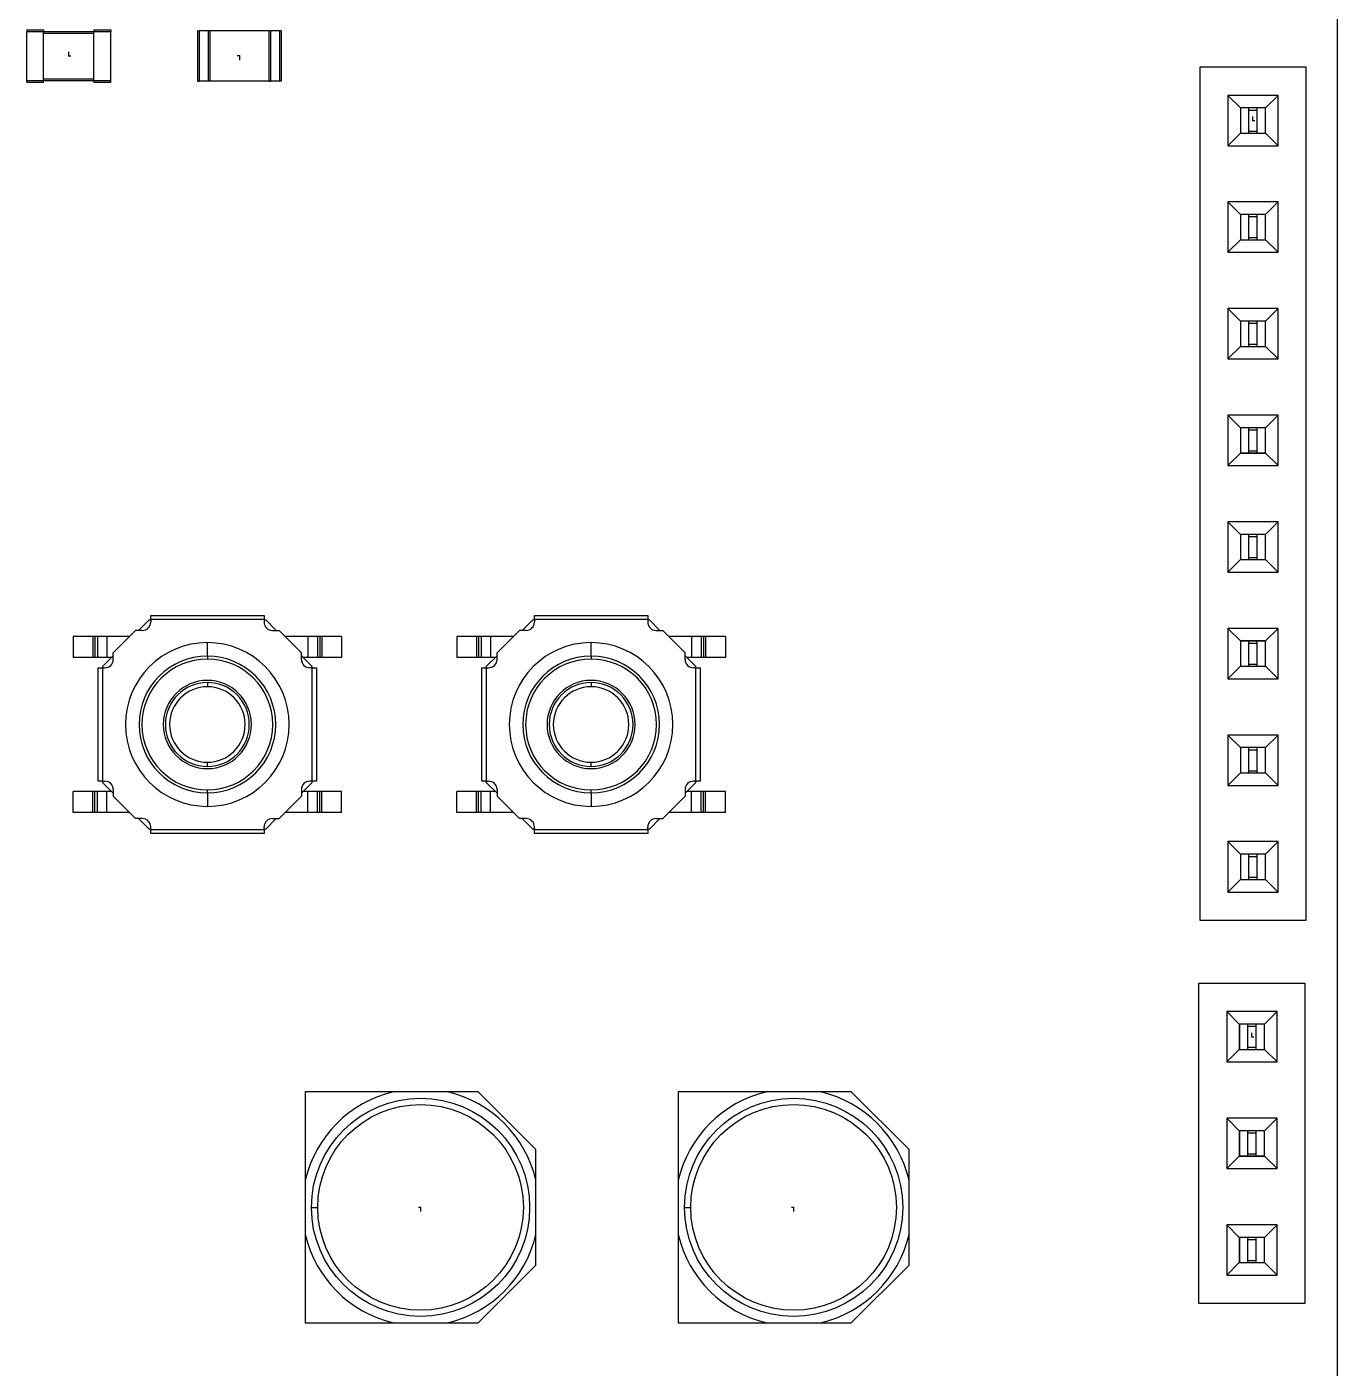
# Model space of a CAD drawing. Header units: millimetres. Extents: x 2 to 294, y 2 to 208.
# Drawn here: x 89.94 to 121.17, y 112 to 143.96 of the extents above; entities that cross this region are included whole.
import ezdxf

# ---------------------------------------------------------------- set-up
doc = ezdxf.new("R2010")
doc.units = ezdxf.units.MM
doc.header["$PDSIZE"] = -1

msp = doc.modelspace()

# ---------------------------------------------------------------- linework, layer by layer
at = {"color": 7, "linetype": 'Continuous', "lineweight": 25}
for p, q in [((121.167, 172.728), (121.167, 93.226)), ((89.941, 143.889), (90.341, 143.889)), ((89.941, 143.889), (89.941, 143.849)), ((89.941, 143.849), (90.341, 143.849)), ((89.941, 142.679), (89.941, 143.849)), ((90.341, 143.889), (90.341, 143.849)), ((90.341, 142.679), (90.341, 143.849)), ((90.341, 143.849), (91.541, 143.849)), ((90.341, 143.809), (91.541, 143.809)), ((91.541, 143.889), (91.941, 143.889)), ((91.541, 143.889), (91.541, 143.849)), ((91.541, 143.849), (91.941, 143.849)), ((91.541, 142.679), (91.541, 143.849)), ((91.941, 143.889), (91.941, 143.849)), ((91.941, 142.679), (91.941, 143.849)), ((94.005, 143.864), (94.05, 143.864)), ((94.005, 143.864), (94.005, 142.664)), ((94.05, 143.864), (94.05, 142.664)), ((94.26, 143.864), (94.05, 143.864)), ((94.26, 143.864), (94.26, 142.664)), ((94.305, 143.864), (94.26, 143.864)), ((94.305, 143.864), (94.305, 142.664)), ((95.705, 143.864), (94.305, 143.864)), ((95.705, 143.864), (95.75, 143.864)), ((95.705, 143.864), (95.705, 142.664)), ((95.75, 143.864), (95.75, 142.664)), ((95.96, 143.864), (95.75, 143.864)), ((95.96, 143.864), (95.96, 142.664)), ((96.005, 143.864), (95.96, 143.864)), ((96.005, 143.864), (96.005, 142.664)), ((120.43, 142.995), (117.89, 142.995)), ((117.89, 142.995), (117.89, 122.675)), ((120.43, 122.675), (120.43, 142.995)), ((89.941, 142.679), (90.341, 142.679)), ((89.941, 142.639), (89.941, 142.679)), ((89.941, 142.639), (90.341, 142.639)), ((90.341, 142.719), (91.541, 142.719)), ((90.341, 142.639), (90.341, 142.679)), ((90.341, 142.679), (91.541, 142.679)), ((91.541, 142.679), (91.941, 142.679)), ((91.541, 142.639), (91.541, 142.679)), ((91.541, 142.639), (91.941, 142.639)), ((91.941, 142.639), (91.941, 142.679)), ((94.005, 142.664), (94.05, 142.664)), ((94.26, 142.664), (94.05, 142.664)), ((94.305, 142.664), (94.26, 142.664)), ((95.705, 142.664), (94.305, 142.664)), ((95.705, 142.664), (95.75, 142.664)), ((95.96, 142.664), (95.75, 142.664)), ((96.005, 142.664), (95.96, 142.664)), ((118.56, 142.325), (118.56, 141.125)), ((119.76, 142.325), (118.56, 142.325)), ((118.56, 142.325), (118.859, 142.026)), ((119.76, 142.325), (119.461, 142.026)), ((119.76, 141.125), (119.76, 142.325)), ((119.461, 142.026), (118.859, 142.026)), ((118.859, 142.026), (118.859, 141.424)), ((118.86, 142.025), (118.86, 141.425)), ((119.46, 142.025), (118.86, 142.025)), ((119.06, 141.975), (119.06, 142.025)), ((119.06, 141.975), (119.26, 141.975)), ((119.06, 141.475), (119.06, 141.975)), ((119.26, 141.975), (119.26, 142.025)), ((119.26, 141.475), (119.26, 141.975)), ((119.46, 141.425), (119.46, 142.025)), ((119.461, 141.424), (119.461, 142.026)), ((118.56, 141.125), (118.859, 141.424)), ((118.859, 141.424), (119.461, 141.424)), ((118.86, 141.425), (119.46, 141.425)), ((119.06, 141.475), (119.26, 141.475)), ((119.06, 141.425), (119.06, 141.475)), ((119.26, 141.425), (119.26, 141.475)), ((119.76, 141.125), (119.461, 141.424)), ((118.56, 141.125), (119.76, 141.125)), ((119.76, 139.785), (118.56, 139.785)), ((118.56, 139.785), (118.56, 138.585)), ((118.56, 139.785), (118.859, 139.486)), ((119.76, 139.785), (119.461, 139.486)), ((119.76, 138.585), (119.76, 139.785)), ((118.859, 139.486), (118.859, 138.884)), ((119.461, 139.486), (118.859, 139.486)), ((118.86, 139.485), (118.86, 138.885)), ((119.46, 139.485), (118.86, 139.485)), ((119.06, 139.435), (119.06, 139.485)), ((119.06, 139.435), (119.26, 139.435)), ((119.06, 138.935), (119.06, 139.435)), ((119.26, 139.435), (119.26, 139.485)), ((119.26, 138.935), (119.26, 139.435)), ((119.46, 138.885), (119.46, 139.485)), ((119.461, 138.884), (119.461, 139.486)), ((118.56, 138.585), (118.859, 138.884)), ((118.859, 138.884), (119.461, 138.884)), ((118.86, 138.885), (119.46, 138.885)), ((119.06, 138.935), (119.26, 138.935)), ((119.06, 138.885), (119.06, 138.935)), ((119.26, 138.885), (119.26, 138.935)), ((119.76, 138.585), (119.461, 138.884)), ((118.56, 138.585), (119.76, 138.585)), ((118.56, 137.245), (118.56, 136.045)), ((119.76, 137.245), (118.56, 137.245)), ((118.56, 137.245), (118.859, 136.946)), ((119.76, 137.245), (119.461, 136.946)), ((119.76, 136.045), (119.76, 137.245)), ((119.461, 136.946), (118.859, 136.946)), ((118.859, 136.946), (118.859, 136.344)), ((118.86, 136.945), (118.86, 136.345)), ((119.46, 136.945), (118.86, 136.945)), ((119.06, 136.895), (119.06, 136.945)), ((119.06, 136.895), (119.26, 136.895)), ((119.06, 136.395), (119.06, 136.895)), ((119.26, 136.895), (119.26, 136.945)), ((119.26, 136.395), (119.26, 136.895)), ((119.46, 136.345), (119.46, 136.945)), ((119.461, 136.344), (119.461, 136.946)), ((118.56, 136.045), (118.859, 136.344)), ((118.859, 136.344), (119.461, 136.344)), ((118.86, 136.345), (119.46, 136.345)), ((119.06, 136.395), (119.26, 136.395)), ((119.06, 136.345), (119.06, 136.395)), ((119.26, 136.345), (119.26, 136.395)), ((119.76, 136.045), (119.461, 136.344)), ((118.56, 136.045), (119.76, 136.045)), ((118.56, 134.705), (118.56, 133.505)), ((119.76, 134.705), (118.56, 134.705)), ((118.56, 134.705), (118.859, 134.406)), ((119.76, 134.705), (119.461, 134.406)), ((119.76, 133.505), (119.76, 134.705)), ((119.461, 134.406), (118.859, 134.406)), ((118.859, 134.406), (118.859, 133.804)), ((118.86, 134.405), (118.86, 133.805)), ((119.46, 134.405), (118.86, 134.405)), ((119.06, 134.355), (119.06, 134.405)), ((119.06, 134.355), (119.26, 134.355)), ((119.06, 133.855), (119.06, 134.355)), ((119.26, 134.355), (119.26, 134.405)), ((119.26, 133.855), (119.26, 134.355)), ((119.46, 133.805), (119.46, 134.405)), ((119.461, 133.804), (119.461, 134.406)), ((118.56, 133.505), (118.859, 133.804)), ((118.859, 133.804), (119.461, 133.804)), ((118.86, 133.805), (119.46, 133.805)), ((119.06, 133.855), (119.26, 133.855)), ((119.06, 133.805), (119.06, 133.855)), ((119.26, 133.805), (119.26, 133.855)), ((119.76, 133.505), (119.461, 133.804)), ((118.56, 133.505), (119.76, 133.505)), ((119.76, 132.165), (118.56, 132.165)), ((118.56, 132.165), (118.56, 130.965)), ((118.56, 132.165), (118.859, 131.866)), ((119.76, 132.165), (119.461, 131.866)), ((119.76, 130.965), (119.76, 132.165)), ((119.461, 131.866), (118.859, 131.866)), ((118.859, 131.866), (118.859, 131.264)), ((119.46, 131.865), (118.86, 131.865)), ((118.86, 131.865), (118.86, 131.265)), ((119.06, 131.815), (119.06, 131.865)), ((119.06, 131.815), (119.26, 131.815)), ((119.06, 131.315), (119.06, 131.815)), ((119.26, 131.815), (119.26, 131.865)), ((119.26, 131.315), (119.26, 131.815)), ((119.46, 131.265), (119.46, 131.865)), ((119.461, 131.264), (119.461, 131.866)), ((118.56, 130.965), (118.859, 131.264)), ((118.859, 131.264), (119.461, 131.264)), ((118.86, 131.265), (119.46, 131.265)), ((119.06, 131.315), (119.26, 131.315)), ((119.06, 131.265), (119.06, 131.315)), ((119.26, 131.265), (119.26, 131.315)), ((119.76, 130.965), (119.461, 131.264)), ((118.56, 130.965), (119.76, 130.965)), ((92.604, 129.577), (92.853, 129.826)), ((92.853, 129.826), (92.893, 129.826)), ((92.893, 129.836), (92.893, 129.936)), ((92.893, 129.936), (95.593, 129.936)), ((95.593, 129.836), (92.893, 129.836)), ((92.893, 129.836), (92.893, 129.777)), ((95.593, 129.936), (95.593, 129.836)), ((95.593, 129.836), (95.593, 129.777)), ((95.593, 129.826), (95.633, 129.826)), ((95.633, 129.826), (95.881, 129.577)), ((101.748, 129.577), (101.997, 129.826)), ((101.997, 129.826), (102.037, 129.826)), ((102.037, 129.936), (104.737, 129.936)), ((102.037, 129.836), (102.037, 129.936)), ((104.737, 129.836), (102.037, 129.836)), ((102.037, 129.836), (102.037, 129.777)), ((104.737, 129.936), (104.737, 129.836)), ((104.737, 129.836), (104.737, 129.777)), ((104.737, 129.826), (104.777, 129.826)), ((104.777, 129.826), (105.025, 129.577)), ((91.043, 129.436), (91.043, 128.936)), ((91.516, 129.436), (91.043, 129.436)), ((91.516, 129.436), (91.516, 128.936)), ((91.561, 129.436), (91.516, 129.436)), ((91.561, 129.436), (91.561, 128.936)), ((91.621, 129.436), (91.561, 129.436)), ((91.621, 129.436), (91.621, 128.936)), ((91.847, 129.436), (91.621, 129.436)), ((91.847, 129.436), (91.847, 128.936)), ((92.393, 129.436), (91.847, 129.436)), ((92.534, 129.577), (92.001, 129.045)), ((92.693, 129.577), (92.534, 129.577)), ((95.793, 129.577), (95.951, 129.577)), ((96.484, 129.045), (95.951, 129.577)), ((96.638, 129.436), (96.093, 129.436)), ((96.638, 129.436), (96.638, 128.936)), ((96.864, 129.436), (96.638, 129.436)), ((96.864, 129.436), (96.864, 128.936)), ((96.924, 129.436), (96.864, 129.436)), ((96.924, 129.436), (96.924, 128.936)), ((96.969, 129.436), (96.924, 129.436)), ((96.969, 129.436), (96.969, 128.936)), ((97.443, 129.436), (96.969, 129.436)), ((97.443, 129.436), (97.443, 128.936)), ((100.187, 129.436), (100.187, 128.936)), ((100.66, 129.436), (100.187, 129.436)), ((100.66, 129.436), (100.66, 128.936)), ((100.705, 129.436), (100.66, 129.436)), ((100.705, 129.436), (100.705, 128.936)), ((100.765, 129.436), (100.705, 129.436)), ((100.765, 129.436), (100.765, 128.936)), ((100.991, 129.436), (100.765, 129.436)), ((100.991, 129.436), (100.991, 128.936)), ((101.537, 129.436), (100.991, 129.436)), ((101.678, 129.577), (101.145, 129.045)), ((101.837, 129.577), (101.678, 129.577)), ((104.937, 129.577), (105.095, 129.577)), ((105.628, 129.045), (105.095, 129.577)), ((105.782, 129.436), (105.237, 129.436)), ((105.782, 129.436), (105.782, 128.936)), ((106.008, 129.436), (105.782, 129.436)), ((106.008, 129.436), (106.008, 128.936)), ((106.068, 129.436), (106.008, 129.436)), ((106.068, 129.436), (106.068, 128.936)), ((106.113, 129.436), (106.068, 129.436)), ((106.113, 129.436), (106.113, 128.936)), ((106.587, 129.436), (106.113, 129.436)), ((106.587, 129.436), (106.587, 128.936)), ((119.76, 129.625), (118.56, 129.625)), ((118.56, 129.625), (118.56, 128.425)), ((118.56, 129.625), (118.859, 129.326)), ((119.76, 129.625), (119.461, 129.326)), ((119.76, 128.425), (119.76, 129.625)), ((94.243, 128.965), (94.243, 129.286)), ((103.387, 128.965), (103.387, 129.286)), ((118.859, 129.326), (118.859, 128.724)), ((119.461, 129.326), (118.859, 129.326)), ((118.86, 129.325), (118.86, 128.725)), ((119.46, 129.325), (118.86, 129.325)), ((119.06, 129.275), (119.06, 129.325)), ((119.06, 129.275), (119.26, 129.275)), ((119.06, 128.775), (119.06, 129.275)), ((119.26, 129.275), (119.26, 129.325)), ((119.26, 128.775), (119.26, 129.275)), ((119.46, 128.725), (119.46, 129.325)), ((119.461, 128.724), (119.461, 129.326)), ((91.516, 128.936), (91.043, 128.936)), ((91.561, 128.936), (91.516, 128.936)), ((91.621, 128.936), (91.561, 128.936)), ((91.847, 128.936), (91.621, 128.936)), ((91.753, 128.726), (92.001, 128.975)), ((91.963, 128.936), (91.847, 128.936)), ((92.001, 128.886), (92.001, 129.045)), ((94.243, 128.965), (94.243, 128.895)), ((96.484, 128.886), (96.484, 129.045)), ((96.484, 128.975), (96.733, 128.726)), ((96.638, 128.936), (96.523, 128.936)), ((96.864, 128.936), (96.638, 128.936)), ((96.924, 128.936), (96.864, 128.936)), ((96.969, 128.936), (96.924, 128.936)), ((97.443, 128.936), (96.969, 128.936)), ((100.66, 128.936), (100.187, 128.936)), ((100.705, 128.936), (100.66, 128.936)), ((100.765, 128.936), (100.705, 128.936)), ((100.991, 128.936), (100.765, 128.936)), ((100.897, 128.726), (101.145, 128.975)), ((101.107, 128.936), (100.991, 128.936)), ((101.145, 128.886), (101.145, 129.045)), ((103.387, 128.965), (103.387, 128.895)), ((105.628, 128.886), (105.628, 129.045)), ((105.628, 128.975), (105.877, 128.726)), ((105.782, 128.936), (105.667, 128.936)), ((106.008, 128.936), (105.782, 128.936)), ((106.068, 128.936), (106.008, 128.936)), ((106.113, 128.936), (106.068, 128.936)), ((106.587, 128.936), (106.113, 128.936)), ((91.643, 125.986), (91.643, 128.686)), ((91.643, 128.686), (91.743, 128.686)), ((91.743, 128.686), (91.743, 125.986)), ((91.743, 128.686), (91.801, 128.686)), ((91.753, 128.686), (91.753, 128.726)), ((96.743, 128.686), (96.684, 128.686)), ((96.733, 128.726), (96.733, 128.686)), ((96.743, 125.986), (96.743, 128.686)), ((96.743, 128.686), (96.843, 128.686)), ((96.843, 128.686), (96.843, 125.986)), ((100.787, 125.986), (100.787, 128.686)), ((100.787, 128.686), (100.887, 128.686)), ((100.887, 128.686), (100.887, 125.986)), ((100.887, 128.686), (100.945, 128.686)), ((100.897, 128.686), (100.897, 128.726)), ((105.887, 128.686), (105.828, 128.686)), ((105.877, 128.726), (105.877, 128.686)), ((105.887, 125.986), (105.887, 128.686)), ((105.887, 128.686), (105.987, 128.686)), ((105.987, 128.686), (105.987, 125.986)), ((118.56, 128.425), (118.859, 128.724)), ((118.859, 128.724), (119.461, 128.724)), ((118.86, 128.725), (119.46, 128.725)), ((119.06, 128.775), (119.26, 128.775)), ((119.06, 128.725), (119.06, 128.775)), ((119.26, 128.725), (119.26, 128.775)), ((119.76, 128.425), (119.461, 128.724)), ((94.243, 128.336), (94.243, 128.236)), ((103.387, 128.336), (103.387, 128.236)), ((118.56, 128.425), (119.76, 128.425)), ((119.76, 127.085), (118.56, 127.085)), ((118.56, 127.085), (118.56, 125.885)), ((118.56, 127.085), (118.859, 126.786)), ((119.76, 127.085), (119.461, 126.786)), ((119.76, 125.885), (119.76, 127.085)), ((119.461, 126.786), (118.859, 126.786)), ((118.859, 126.786), (118.859, 126.184)), ((119.46, 126.785), (118.86, 126.785)), ((118.86, 126.785), (118.86, 126.185)), ((119.06, 126.735), (119.06, 126.785)), ((119.06, 126.735), (119.26, 126.735)), ((119.06, 126.235), (119.06, 126.735)), ((119.26, 126.735), (119.26, 126.785)), ((119.26, 126.235), (119.26, 126.735)), ((119.46, 126.185), (119.46, 126.785)), ((119.461, 126.184), (119.461, 126.786)), ((94.243, 126.336), (94.243, 126.436)), ((103.387, 126.336), (103.387, 126.436)), ((119.06, 126.185), (119.06, 126.235)), ((119.06, 126.235), (119.26, 126.235)), ((119.26, 126.185), (119.26, 126.235)), ((91.743, 125.986), (91.643, 125.986)), ((91.743, 125.986), (91.801, 125.986)), ((91.753, 125.946), (91.753, 125.986)), ((92.001, 125.697), (91.753, 125.946)), ((96.733, 125.946), (96.484, 125.697)), ((96.743, 125.986), (96.684, 125.986)), ((96.733, 125.986), (96.733, 125.946)), ((96.843, 125.986), (96.743, 125.986)), ((100.887, 125.986), (100.787, 125.986)), ((100.887, 125.986), (100.945, 125.986)), ((100.897, 125.946), (100.897, 125.986)), ((101.145, 125.697), (100.897, 125.946)), ((105.877, 125.946), (105.628, 125.697)), ((105.887, 125.986), (105.828, 125.986)), ((105.877, 125.986), (105.877, 125.946)), ((105.987, 125.986), (105.887, 125.986)), ((118.56, 125.885), (118.859, 126.184)), ((118.859, 126.184), (119.461, 126.184)), ((118.86, 126.185), (119.46, 126.185)), ((119.76, 125.885), (119.461, 126.184)), ((91.043, 125.236), (91.043, 125.736)), ((91.516, 125.736), (91.043, 125.736)), ((91.516, 125.236), (91.516, 125.736)), ((91.561, 125.736), (91.516, 125.736)), ((91.561, 125.236), (91.561, 125.736)), ((91.621, 125.736), (91.561, 125.736)), ((91.621, 125.236), (91.621, 125.736)), ((91.847, 125.736), (91.621, 125.736)), ((91.847, 125.236), (91.847, 125.736)), ((91.963, 125.736), (91.847, 125.736)), ((92.001, 125.786), (92.001, 125.627)), ((92.001, 125.627), (92.534, 125.095)), ((94.243, 125.707), (94.243, 125.777)), ((94.243, 125.707), (94.243, 125.386)), ((95.951, 125.095), (96.484, 125.627)), ((96.484, 125.786), (96.484, 125.627)), ((96.638, 125.736), (96.523, 125.736)), ((96.638, 125.236), (96.638, 125.736)), ((96.864, 125.736), (96.638, 125.736)), ((96.864, 125.236), (96.864, 125.736)), ((96.924, 125.736), (96.864, 125.736)), ((96.924, 125.236), (96.924, 125.736)), ((96.969, 125.736), (96.924, 125.736)), ((96.969, 125.236), (96.969, 125.736)), ((97.443, 125.736), (96.969, 125.736)), ((97.443, 125.236), (97.443, 125.736)), ((100.187, 125.236), (100.187, 125.736)), ((100.66, 125.736), (100.187, 125.736)), ((100.66, 125.236), (100.66, 125.736)), ((100.705, 125.736), (100.66, 125.736)), ((100.705, 125.236), (100.705, 125.736)), ((100.765, 125.736), (100.705, 125.736)), ((100.765, 125.236), (100.765, 125.736)), ((100.991, 125.736), (100.765, 125.736)), ((100.991, 125.236), (100.991, 125.736)), ((101.107, 125.736), (100.991, 125.736)), ((101.145, 125.786), (101.145, 125.627)), ((101.145, 125.627), (101.678, 125.095)), ((103.387, 125.707), (103.387, 125.777)), ((103.387, 125.707), (103.387, 125.386)), ((105.095, 125.095), (105.628, 125.627)), ((105.628, 125.786), (105.628, 125.627)), ((105.782, 125.736), (105.667, 125.736)), ((105.782, 125.236), (105.782, 125.736)), ((106.008, 125.736), (105.782, 125.736)), ((106.008, 125.236), (106.008, 125.736)), ((106.068, 125.736), (106.008, 125.736)), ((106.068, 125.236), (106.068, 125.736)), ((106.113, 125.736), (106.068, 125.736)), ((106.113, 125.236), (106.113, 125.736)), ((106.587, 125.736), (106.113, 125.736)), ((106.587, 125.236), (106.587, 125.736)), ((118.56, 125.885), (119.76, 125.885)), ((91.516, 125.236), (91.043, 125.236)), ((91.561, 125.236), (91.516, 125.236)), ((91.621, 125.236), (91.561, 125.236)), ((91.847, 125.236), (91.621, 125.236)), ((92.393, 125.236), (91.847, 125.236)), ((92.693, 125.095), (92.534, 125.095)), ((92.853, 124.846), (92.604, 125.095)), ((95.881, 125.095), (95.633, 124.846)), ((95.793, 125.095), (95.951, 125.095)), ((96.638, 125.236), (96.093, 125.236)), ((96.864, 125.236), (96.638, 125.236)), ((96.924, 125.236), (96.864, 125.236)), ((96.969, 125.236), (96.924, 125.236)), ((97.443, 125.236), (96.969, 125.236)), ((100.66, 125.236), (100.187, 125.236)), ((100.705, 125.236), (100.66, 125.236)), ((100.765, 125.236), (100.705, 125.236)), ((100.991, 125.236), (100.765, 125.236)), ((101.537, 125.236), (100.991, 125.236)), ((101.837, 125.095), (101.678, 125.095)), ((101.997, 124.846), (101.748, 125.095)), ((105.025, 125.095), (104.777, 124.846)), ((104.937, 125.095), (105.095, 125.095)), ((105.782, 125.236), (105.237, 125.236)), ((106.008, 125.236), (105.782, 125.236)), ((106.068, 125.236), (106.008, 125.236)), ((106.113, 125.236), (106.068, 125.236)), ((106.587, 125.236), (106.113, 125.236)), ((92.893, 124.846), (92.853, 124.846)), ((92.893, 124.836), (92.893, 124.895)), ((92.893, 124.836), (95.593, 124.836)), ((92.893, 124.736), (92.893, 124.836)), ((95.593, 124.736), (92.893, 124.736)), ((95.593, 124.836), (95.593, 124.895)), ((95.633, 124.846), (95.593, 124.846)), ((95.593, 124.836), (95.593, 124.736)), ((102.037, 124.846), (101.997, 124.846)), ((102.037, 124.836), (102.037, 124.895)), ((102.037, 124.736), (102.037, 124.836)), ((102.037, 124.836), (104.737, 124.836)), ((104.737, 124.736), (102.037, 124.736)), ((104.737, 124.836), (104.737, 124.895)), ((104.777, 124.846), (104.737, 124.846)), ((104.737, 124.836), (104.737, 124.736)), ((118.56, 124.545), (118.56, 123.345)), ((119.76, 124.545), (118.56, 124.545)), ((118.56, 124.545), (118.859, 124.246)), ((119.76, 124.545), (119.461, 124.246)), ((119.76, 123.345), (119.76, 124.545)), ((118.859, 124.246), (118.859, 123.644)), ((119.461, 124.246), (118.859, 124.246)), ((118.86, 124.245), (118.86, 123.645)), ((119.46, 124.245), (118.86, 124.245)), ((119.06, 124.195), (119.06, 124.245)), ((119.06, 124.195), (119.26, 124.195)), ((119.06, 123.695), (119.06, 124.195)), ((119.26, 124.195), (119.26, 124.245)), ((119.26, 123.695), (119.26, 124.195)), ((119.46, 123.645), (119.46, 124.245)), ((119.461, 123.644), (119.461, 124.246)), ((119.06, 123.695), (119.26, 123.695)), ((119.06, 123.645), (119.06, 123.695)), ((119.26, 123.645), (119.26, 123.695)), ((118.56, 123.345), (118.859, 123.644)), ((118.859, 123.644), (119.461, 123.644)), ((118.86, 123.645), (119.46, 123.645)), ((119.76, 123.345), (119.461, 123.644)), ((118.56, 123.345), (119.76, 123.345)), ((117.89, 122.675), (120.43, 122.675)), ((117.865, 121.166), (117.865, 113.546)), ((120.405, 121.166), (117.865, 121.166)), ((120.405, 113.546), (120.405, 121.166)), ((119.735, 120.496), (118.535, 120.496)), ((118.535, 120.496), (118.535, 119.296)), ((118.535, 120.496), (118.834, 120.197)), ((119.735, 120.496), (119.436, 120.197)), ((119.735, 119.296), (119.735, 120.496)), ((118.834, 120.197), (118.834, 119.595)), ((119.436, 120.197), (118.834, 120.197)), ((119.435, 120.196), (118.835, 120.196)), ((118.835, 120.196), (118.835, 119.596)), ((119.035, 120.146), (119.035, 120.196)), ((119.235, 120.146), (119.235, 120.196)), ((119.435, 119.596), (119.435, 120.196)), ((119.436, 119.595), (119.436, 120.197)), ((119.035, 120.146), (119.235, 120.146)), ((119.035, 119.646), (119.035, 120.146)), ((119.235, 119.646), (119.235, 120.146)), ((118.535, 119.296), (118.834, 119.595)), ((118.834, 119.595), (119.436, 119.595)), ((118.835, 119.596), (119.435, 119.596)), ((119.035, 119.646), (119.235, 119.646)), ((119.035, 119.596), (119.035, 119.646)), ((119.235, 119.596), (119.235, 119.646)), ((119.735, 119.296), (119.436, 119.595)), ((118.535, 119.296), (119.735, 119.296)), ((98.676, 118.582), (96.573, 118.582)), ((96.573, 118.582), (96.573, 116.479)), ((99.969, 118.582), (98.676, 118.582)), ((100.698, 118.582), (99.969, 118.582)), ((102.073, 117.207), (100.698, 118.582)), ((105.463, 118.582), (105.463, 116.479)), ((107.566, 118.582), (105.463, 118.582)), ((108.859, 118.582), (107.566, 118.582)), ((109.588, 118.582), (108.859, 118.582)), ((110.963, 117.207), (109.588, 118.582)), ((118.535, 117.956), (118.535, 116.756)), ((119.735, 117.956), (118.535, 117.956)), ((118.535, 117.956), (118.834, 117.657)), ((119.735, 117.956), (119.436, 117.657)), ((119.735, 116.756), (119.735, 117.956)), ((119.436, 117.657), (118.834, 117.657)), ((118.834, 117.657), (118.834, 117.055)), ((118.835, 117.656), (118.835, 117.056)), ((119.435, 117.656), (118.835, 117.656)), ((119.035, 117.606), (119.035, 117.656)), ((119.035, 117.606), (119.235, 117.606)), ((119.035, 117.106), (119.035, 117.606)), ((119.235, 117.606), (119.235, 117.656)), ((119.235, 117.106), (119.235, 117.606)), ((119.435, 117.056), (119.435, 117.656)), ((119.436, 117.055), (119.436, 117.657)), ((102.073, 116.479), (102.073, 117.207)), ((110.963, 116.479), (110.963, 117.207)), ((118.535, 116.756), (118.834, 117.055)), ((118.834, 117.055), (119.436, 117.055)), ((118.835, 117.056), (119.435, 117.056)), ((119.035, 117.106), (119.235, 117.106)), ((119.035, 117.056), (119.035, 117.106)), ((119.235, 117.056), (119.235, 117.106)), ((119.735, 116.756), (119.436, 117.055)), ((118.535, 116.756), (119.735, 116.756)), ((96.573, 116.479), (96.573, 115.185)), ((102.073, 115.185), (102.073, 116.479)), ((105.463, 116.479), (105.463, 115.185)), ((110.963, 115.185), (110.963, 116.479)), ((96.723, 115.832), (96.873, 115.832)), ((105.613, 115.832), (105.763, 115.832)), ((118.535, 115.416), (118.535, 114.216)), ((119.735, 115.416), (118.535, 115.416)), ((118.535, 115.416), (118.834, 115.117)), ((119.735, 115.416), (119.436, 115.117)), ((119.735, 114.216), (119.735, 115.416)), ((96.573, 115.185), (96.573, 113.082)), ((102.073, 114.457), (102.073, 115.185)), ((105.463, 115.185), (105.463, 113.082)), ((110.963, 114.457), (110.963, 115.185)), ((119.436, 115.117), (118.834, 115.117)), ((118.834, 115.117), (118.834, 114.515)), ((119.435, 115.116), (118.835, 115.116)), ((118.835, 115.116), (118.835, 114.516)), ((119.035, 115.066), (119.035, 115.116)), ((119.035, 115.066), (119.235, 115.066)), ((119.035, 114.566), (119.035, 115.066)), ((119.235, 115.066), (119.235, 115.116)), ((119.235, 114.566), (119.235, 115.066)), ((119.435, 114.516), (119.435, 115.116)), ((119.436, 114.515), (119.436, 115.117)), ((100.698, 113.082), (102.073, 114.457)), ((109.588, 113.082), (110.963, 114.457)), ((118.535, 114.216), (118.834, 114.515)), ((118.834, 114.515), (119.436, 114.515)), ((118.835, 114.516), (119.435, 114.516)), ((119.035, 114.566), (119.235, 114.566)), ((119.035, 114.516), (119.035, 114.566)), ((119.235, 114.516), (119.235, 114.566)), ((119.735, 114.216), (119.436, 114.515)), ((118.535, 114.216), (119.735, 114.216)), ((117.865, 113.546), (120.405, 113.546)), ((96.573, 113.082), (98.676, 113.082)), ((98.676, 113.082), (99.969, 113.082)), ((99.969, 113.082), (100.698, 113.082)), ((105.463, 113.082), (107.566, 113.082)), ((107.566, 113.082), (108.859, 113.082)), ((108.859, 113.082), (109.588, 113.082))]:
    msp.add_line(p, q, dxfattribs=at)
at = {"color": 7, "linetype": 'Continuous'}
for p, q in [((90.941, 143.264), (90.941, 143.361)), ((90.941, 143.264), (90.941, 143.361)), ((90.941, 143.264), (90.989, 143.264)), ((90.941, 143.264), (90.989, 143.264)), ((95.005, 143.264), (94.956, 143.264)), ((95.005, 143.264), (94.956, 143.264)), ((95.005, 143.264), (95.005, 143.167)), ((95.005, 143.264), (95.005, 143.167)), ((119.16, 141.725), (119.16, 141.822)), ((119.16, 141.725), (119.16, 141.822)), ((119.16, 141.725), (119.208, 141.725)), ((119.16, 141.725), (119.208, 141.725)), ((119.135, 119.896), (119.135, 119.993)), ((119.135, 119.896), (119.135, 119.993)), ((119.135, 119.896), (119.183, 119.896)), ((119.135, 119.896), (119.183, 119.896)), ((99.323, 115.832), (99.274, 115.832)), ((99.323, 115.832), (99.274, 115.832)), ((99.323, 115.832), (99.323, 115.735)), ((99.323, 115.832), (99.323, 115.735)), ((108.213, 115.832), (108.164, 115.832)), ((108.213, 115.832), (108.164, 115.832)), ((108.213, 115.832), (108.213, 115.735)), ((108.213, 115.832), (108.213, 115.735))]:
    msp.add_line(p, q, dxfattribs=at)
at = {"color": 7, "linetype": 'Continuous', "lineweight": 25}
for centre, radius in [((99.323, 115.832), 2.6), ((99.323, 115.832), 2.45), ((108.213, 115.832), 2.6), ((108.213, 115.832), 2.45)]:
    msp.add_circle(centre, radius, dxfattribs=at)
for centre, radius, start, end in [((92.693, 129.777), 0.2, 270, 0), ((95.793, 129.777), 0.2, 180, 270), ((101.837, 129.777), 0.2, 270, 0), ((104.937, 129.777), 0.2, 180, 270), ((94.243, 127.336), 1.95, 90, 270), ((94.243, 127.336), 1.95, 270, 90), ((103.387, 127.336), 1.95, 90, 270), ((103.387, 127.336), 1.95, 270, 90), ((91.801, 128.886), 0.2, 270, 0), ((94.243, 127.336), 1.629, 90, 270), ((94.243, 127.336), 1.559, 90, 270), ((94.243, 127.336), 1.629, 270, 90), ((94.243, 127.336), 1.559, 270, 90), ((96.684, 128.886), 0.2, 180, 270), ((100.945, 128.886), 0.2, 270, 0), ((103.387, 127.336), 1.629, 90, 270), ((103.387, 127.336), 1.559, 90, 270), ((103.387, 127.336), 1.629, 270, 90), ((103.387, 127.336), 1.559, 270, 90), ((105.828, 128.886), 0.2, 180, 270), ((94.243, 127.336), 1.05, 90, 270), ((94.243, 127.336), 1, 90, 270), ((94.243, 127.336), 0.9, 90, 270), ((94.243, 127.336), 1.05, 270, 90), ((94.243, 127.336), 1, 270, 90), ((94.243, 127.336), 0.9, 270, 90), ((103.387, 127.336), 1.05, 90, 270), ((103.387, 127.336), 1, 90, 270), ((103.387, 127.336), 0.9, 90, 270), ((103.387, 127.336), 1.05, 270, 90), ((103.387, 127.336), 1, 270, 90), ((103.387, 127.336), 0.9, 270, 90), ((91.801, 125.786), 0.2, 0, 90), ((96.684, 125.786), 0.2, 90, 180), ((100.945, 125.786), 0.2, 0, 90), ((105.828, 125.786), 0.2, 90, 180), ((92.693, 124.895), 0.2, 0, 90), ((95.793, 124.895), 0.2, 90, 180), ((101.837, 124.895), 0.2, 0, 90), ((104.937, 124.895), 0.2, 90, 180), ((99.323, 115.832), 2.825, 103.232, 166.768), ((99.323, 115.832), 2.825, 13.232, 76.768), ((108.213, 115.832), 2.825, 103.232, 166.768), ((108.213, 115.832), 2.825, 13.232, 76.768), ((99.323, 115.832), 2.825, 193.232, 256.768), ((99.323, 115.832), 2.825, 283.232, 346.768), ((108.213, 115.832), 2.825, 193.232, 256.768), ((108.213, 115.832), 2.825, 283.232, 346.768)]:
    msp.add_arc(centre, radius, start, end, dxfattribs=at)
at = {"color": 7, "linetype": 'Continuous'}
for p in [(90.941, 143.264), (90.941, 143.264), (95.005, 143.264), (95.005, 143.264), (119.16, 141.725), (119.16, 141.725), (119.135, 119.896), (119.135, 119.896), (99.323, 115.832), (99.323, 115.832), (108.213, 115.832), (108.213, 115.832)]:
    msp.add_point(p, dxfattribs=at)

doc.saveas('drawing.dxf')
